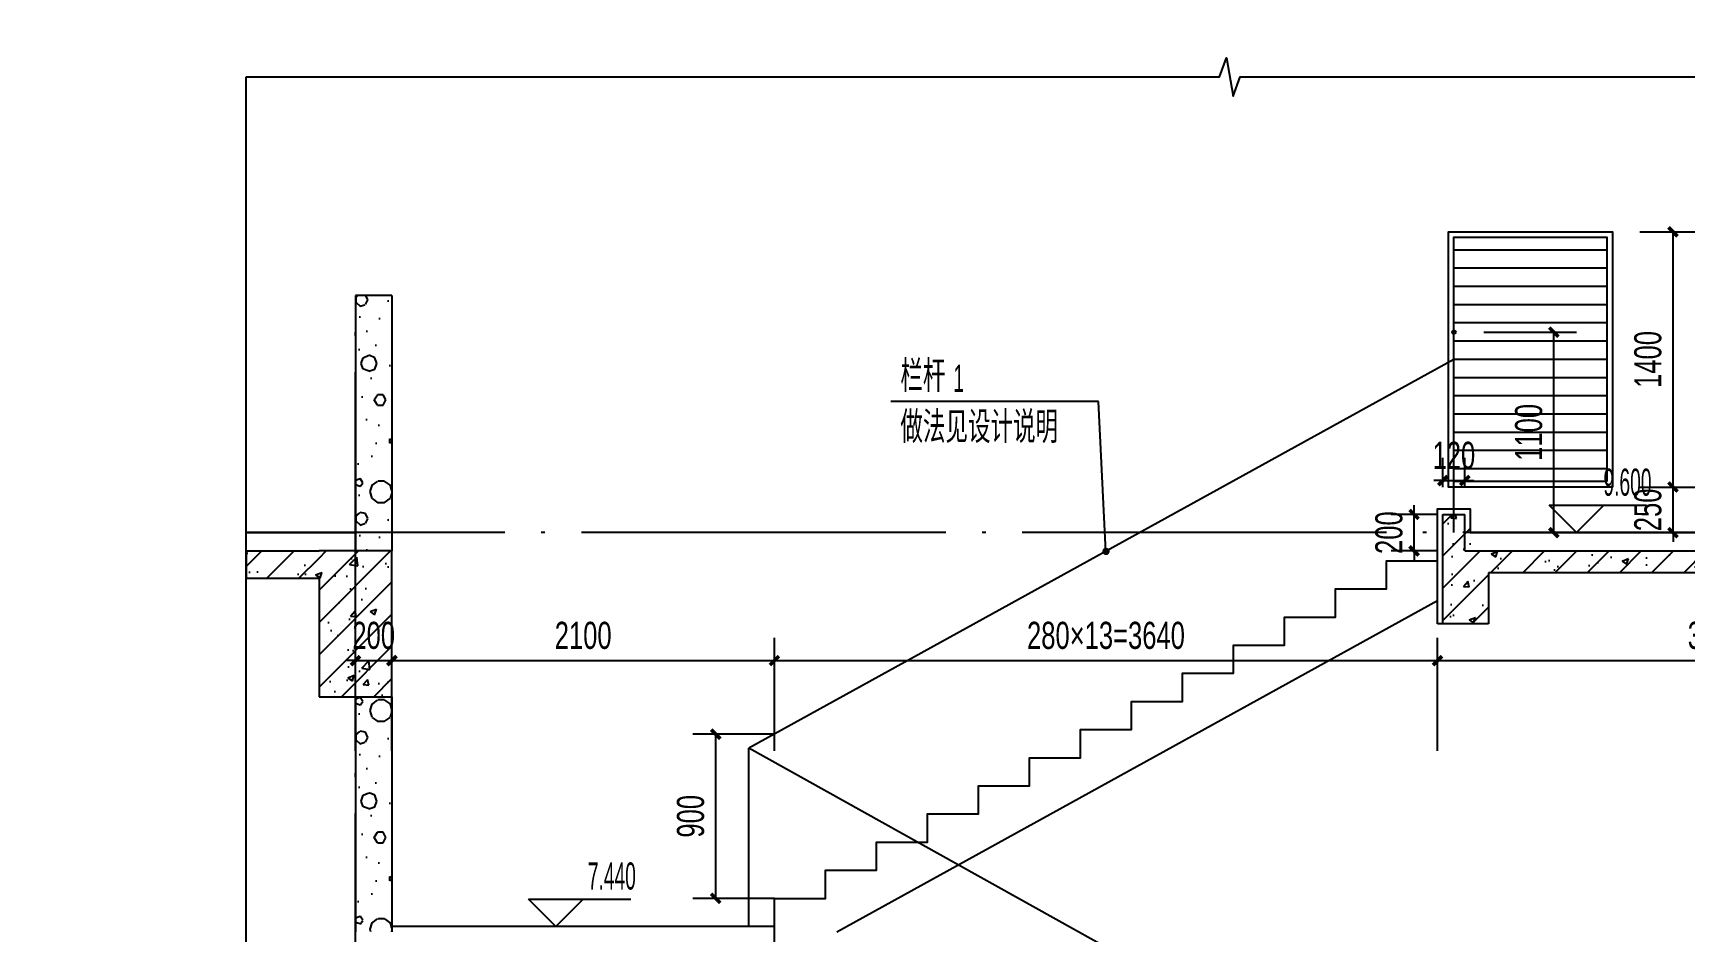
# Model space of a CAD drawing. Extents: x -26219 to 315419, y -160410 to -120810.
# Drawn here: x 6028 to 15097, y -145243 to -140312 of the extents above; entities that cross this region are included whole.
import ezdxf
from ezdxf.xclip import XClip

# ---------------------------------------------------------------- set-up
doc = ezdxf.new("R2010")
doc.units = 0
doc.header["$LTSCALE"] = 1000
doc.header["$MEASUREMENT"] = 0
doc.header["$XCLIPFRAME"] = 0
doc.linetypes.add('104-14# 核心筒$2$DOTE', pattern=[2.42, 2, -0.2, 0.02, -0.2])
doc.linetypes.add('DOTE', pattern=[2.42, 2, -0.2, 0.02, -0.2])
for name, color, linetype in [('01-标注_尺寸', 124, 'Continuous'), ('01-标注_标高', 200, 'Continuous'), ('01-标注_符号', 200, 'Continuous'), ('02-TEXT_标注', 130, 'Continuous'), ('05-填充_天正', 26, 'Continuous'), ('104-14# 核心筒$0$A-C_玻璃幕墙', 140, 'Continuous'), ('104-14# 核心筒$2$A_AXIS-轴线', 36, '104-14# 核心筒$2$DOTE'), ('A-E_栏杆', 232, 'Continuous'), ('A-SUR_保温', 222, 'Continuous'), ('A-TECH_暖通', 6, 'Continuous'), ('A_AXIS-轴线', 36, 'Continuous'), ('A_STR-砌块墙', 121, 'Continuous'), ('A_STR-砼墙', 51, 'Continuous'), ('A_STR-砼柱', 51, 'Continuous'), ('S_E_A-E_楼梯', 4, 'Continuous'), ('S_SURFACE', 6, 'Continuous')]:
    doc.layers.add(name, color=color, linetype=linetype)
doc.styles.add('_TCH_DIM', font='ros.shx', dxfattribs={"width": 0.75, "bigfont": 'jd.shx'})
doc.styles.add('_TCH_DIM_T3', font='ros.shx', dxfattribs={"width": 0.705882, "bigfont": 'jd.shx'})
doc.dimstyles.new('_TCH_ARCH&&50', dxfattribs={"dimtxt": 148.75, "dimasz": 50, "dimexe": 125, "dimexo": 150, "dimgap": 63.125, "dimtad": 1, "dimdec": 0, "dimzin": 0, "dimdsep": 46, "dimtxsty": '_TCH_DIM_T3', "dimblk": 'ARCHTICK', "dimcen": 0.09, "dimclrt": 7, "dimazin": 2, "dimtfac": 1, "dimtdec": 0, "dimtix": 1, "dimtmove": 2, "dimatfit": 3, "dimfxl": 0, "dimtolj": 1, "dimtzin": 0, "dimarcsym": 0})
pattern_1 = [(0, (177, -183), (300, 600), [0, -600]), (0, (-174, -264), (300, 600), [0, -600]), (0, (21, -270), (300, 600), [0, -600]), (0, (234, -93), (300, 600), [0, -600]), (0, (-15, -300), (300, 600), [0, -600]), (0, (294, 285), (300, 600), [0, -600]), (0, (111, 237), (300, 600), [0, -600]), (0, (207, 162), (300, 600), [0, -600]), (0, (-282, 150), (300, 600), [0, -600]), (0, (12, 123), (300, 600), [0, -600]), (0, (-102, -30), (300, 600), [0, -600]), (0, (-96, -255), (300, 600), [0, -600]), (0, (129, -279), (300, 600), [0, -600]), (0, (294, -15), (300, 600), [0, -600]), (0, (-267, -108), (300, 600), [0, -600]), (0, (-216, -6), (300, 600), [0, -600]), (0, (18, -48), (300, 600), [0, -600]), (0, (-66, -135), (300, 600), [0, -600]), (0, (-114, 63), (300, 600), [0, -600]), (0, (-39, 288), (300, 600), [0, -600]), (0, (-243, -234), (300, 600), [0, -600]), (0, (87, 165), (300, 600), [0, -600]), (0, (-192, 174), (300, 600), [0, -600]), (0, (-240, 252), (300, 600), [0, -600]), (130.601294, (257.143, 97.143), (-1499.9999834, 1800.000008), [26.3416, -11037.111]), (18.43495, (214.29, 108.57), (1499.999994, 599.999996), [27.1052, -3767.628]), (90, (214.3, 82.86), (300, 600), [25.7143, -1174.2857]), (161.56505, (240, 74.29), (-1500.00001, 599.999955), [27.1052, -3767.628]), (53.1301, (240, 74.29), (300, 600), [28.5714, -2971.4285]), (135, (262.86, -231.43), (-300.00004, 599.99996), [24.2437, -1672.8126]), (45, (228.57, -231.43), (300, 600), [24.2437, -1672.8126]), (135, (245.71, -248.57), (-300.00004, 599.99996), [24.2437, -1672.8126]), (45, (245.71, -248.57), (300, 600), [24.2437, -1672.8126]), (116.56505, (-25.7, 171.43), (-5e-05, 1200), [31.9438, -638.8765]), (180, (-40, 200), (-300, 600), [34.2857, -565.7142]), (63.43495, (-88.57, 171.43), (3e-06, 1200), [31.9438, -638.8765]), (116.56505, (-74.3, 142.86), (-5e-05, 1200), [31.9438, -638.8765]), (0, (-74.3, 142.86), (300, 600), [34.2857, -565.7142]), (63.43495, (-40, 142.86), (3e-06, 1200), [31.9438, -638.8765]), (107.102728, (200, -31.429), (-899.9999656, 3000.000005), [38.8613, -16282.9025]), (143.972626, (188.57, 5.714), (-5699.999928, 4199.999995), [38.8613, -8122.02]), (180, (157.14, 28.6), (-300, 600), [37.1429, -562.857]), (36.027373, (88.57, 5.714), (5699.999958, 4199.999955), [38.8613, -8122.02]), (71.56505, (77.14, -28.57), (900.000005, 2999.999995), [36.1403, -3758.5928]), (107.102728, (88.571, -65.714), (-899.9999656, 3000.000005), [38.8613, -16282.9025]), (143.972626, (120, -88.57), (-5699.999928, 4199.999995), [38.8613, -8122.02]), (0, (120, -88.6), (300, 600), [37.1429, -562.857]), (36.027373, (157.143, -88.57), (5699.999958, 4199.999955), [38.8613, -8122.02]), (71.56505, (188.57, -65.71), (900.000005, 2999.999995), [36.1403, -3758.5928]), (150.25512, (205.714, 248.57), (-900.000002, 599.999993), [23.035, -4814.3196]), (90, (185.7, 237.14), (300, 600), [22.8571, -1177.1427]), (29.74488, (185.714, 237.14), (900, 599.999997), [23.035, -4814.3196]), (116.56505, (65.7, -177.14), (-5e-05, 1200), [31.9438, -638.8765]), (168.690067, (51.43, -148.57), (-2700.000002, 599.999985), [29.1373, -6089.6855]), (41.185925, (0, -162.857), (7499.9999546, 6599.9999423), [30.3718, -12725.802]), (90, (0, -191.43), (300, 600), [28.5714, -1171.4285]), (138.814074, (22.857, -211.429), (-7499.9998667, 6600.000042), [30.3718, -12725.802]), (16.699244, (22.857, -211.429), (9899.9999255, 2999.9999686), [29.8295, -12498.5375]), (60.945396, (51.43, -202.857), (299.999999, 599.9999947), [29.416, -12325.3395]), (109.983106, (-185.714, 74.286), (-1500.0000056, 4199.999989), [33.442, -14012.1975]), (155.556045, (-197.143, 105.714), (-3900.000015, 1799.9999626), [34.523, -14465.1315]), (24.443955, (-260, 105.714), (3900.000002, 1799.9999913), [34.523, -14465.1315]), (70.016893, (-271.429, 74.286), (1500.0000045, 4199.9999896), [33.442, -14012.1975]), (109.983106, (-260, 42.857), (-1500.0000056, 4199.999989), [33.442, -14012.1975]), (160.016893, (-228.57, 31.43), (-1500, 599.999973), [33.442, -6989.3775]), (19.983107, (-228.57, 31.43), (1499.999992, 599.999999), [33.442, -6989.3775]), (70.016893, (-197.143, 42.857), (1500.0000045, 4199.9999896), [33.442, -14012.1975]), (122.005383, (37.14, 20), (-300.00004, 599.99997), [26.9542, -5633.434]), (18.43495, (-2.86, 34.29), (1499.999994, 599.999996), [27.1052, -3767.628]), (90, (-2.86, 8.57), (300, 600), [25.7143, -1174.2857]), (161.56505, (22.86, 0), (-1500.00001, 599.999955), [27.1052, -3767.628]), (54.462322, (22.857, 0), (2099.999997, 2999.9999955), [24.578, -10298.2115]), (116.56505, (-137.14, -125.7), (-5e-05, 1200), [31.9438, -638.8765]), (180, (-151.4, -97.14), (-300, 600), [31.4286, -568.5714]), (59.036243, (-200, -125.714), (300.000001, 599.999997), [33.3197, -6963.822]), (120.963756, (-182.857, -154.286), (-300.000041, 599.999972), [33.3197, -6963.822]), (0, (-182.86, -154.3), (300, 600), [31.4286, -568.5714]), (63.43495, (-151.43, -154.3), (3e-06, 1200), [31.9438, -638.8765])]
pattern_2 = [(45, (0, 0), (-88.38835, 88.38835), []), (50, (0, 0), (358.6301, -31.37607), [37.5, -412.5]), (355, (0, 0), (-69.3757, 376.0961), [30, -330]), (100.4514, (29.9, -2.6), (289.2547, 344.7198), [31.8701, -350.5711]), (46.1842, (0, 100), (533.6205, -82.7595), [56.25, -618.75]), (96.6356, (44.47, 93.1), (467.3314, 487.059), [47.8051, -525.8565]), (351.1842, (0, 100), (467.331, 487.0593), [45, -495]), (21, (50, 75), (298.4535, -201.30945), [37.5, -412.5]), (326, (50, 75), (121.6577, 362.575), [30, -330]), (71.4514, (74.87, 58.22), (420.1113, 161.26525), [31.8701, -350.5711]), (37.5, (0, 0), (6.07993, 166.44693), [0, -326, 0, -335, 0, -331.25]), (7.5, (0, 0), (131.53477, 197.20586), [0, -191, 0, -318.5, 0, -126.25]), (327.5, (-111.5, 0), (266.91122, -11.27744), [0, -125, 0, -390, 0, -517.5]), (317.5, (-161.5, 0), (291.5931, 50.0525), [0, -162.5, 0, -259, 0, -367.5])]

# ---------------------------------------------------------------- blocks, each defined once
blk = doc.blocks.new('104-14# 核心筒')
at = {"layer": '104-14# 核心筒$0$A-C_玻璃幕墙'}
blk.add_lwpolyline([(82417.6, 175653.6), (83499.8, 178465.9), (52926.6, 177184.7), (53491, 179839.8), (17309.3, 179208.2), (22065.4, 195794.6), (62738.3, 196820), (62307.5, 195791.2), (92265.6, 197155.1), (99426.9, 222925), (120741.8, 216994.6), (117562.9, 189300.5), (119297.3, 188914.5), (109062.3, 173767.9), (82417.6, 175653.6)], dxfattribs=at)
at = {"layer": '104-14# 核心筒$2$A_AXIS-轴线'}
for p, q in [((-9370.1, 194900), (120259.9, 194900)), ((-9370.1, 105800), (120259.9, 105800)), ((32400, 54018.4), (32400, -8545.1))]:
    blk.add_line(p, q, dxfattribs=at)
blk = doc.blocks.new('dsfsdf0ds0f0')
at = {"layer": '05-填充_天正'}
for p, q in [((-30, 1300), (-870, 1300)), ((-30, 1200), (-870, 1200)), ((-30, 1100), (-870, 1100)), ((-30, 1000), (-870, 1000)), ((-30, 900), (-870, 900)), ((-30, 800), (-870, 800)), ((-30, 700), (-870, 700)), ((-30, 600), (-870, 600)), ((-30, 500), (-870, 500)), ((-30, 400), (-870, 400)), ((-30, 300), (-870, 300)), ((-30, 200), (-870, 200)), ((-30, 100), (-870, 100))]:
    blk.add_line(p, q, dxfattribs=at)
blk.add_lwpolyline([(-30, 30), (-870, 30), (-870, 1370), (-30, 1370)], close=True, dxfattribs=at)
at = {"layer": 'A-TECH_暖通'}
blk.add_lwpolyline([(0, 0), (-900, 0), (-900, 1400), (0, 1400)], close=True, dxfattribs=at)
blk = doc.blocks.new('_ArchTick')
at = {"color": 0, "linetype": 'ByBlock', "const_width": 0.4}
blk.add_lwpolyline([(-0.5, -0.5), (0.5, 0.5)], dxfattribs=at)
blk = doc.blocks.new('*D1068')
at = {"layer": '01-标注_尺寸', "color": 0, "lineweight": -2, "transparency": 16777216}
for p, q in [((13738.4, -144250), (13738.4, -143629.4)), ((16798.4, -144250), (16798.4, -143629.4)), ((13738.4, -143754.4), (16798.4, -143754.4))]:
    blk.add_line(p, q, dxfattribs=at)
at = {"layer": 'Defpoints', "color": 0, "transparency": 16777216}
for p in [(16798.4, -143754.4), (13738.4, -144400), (16798.4, -144400)]:
    blk.add_point(p, dxfattribs=at)
at = {"layer": '01-标注_尺寸', "color": 0, "lineweight": -2, "transparency": 16777216, "xscale": 50, "yscale": 50, "zscale": 50, "rotation": 180}
blk.add_blockref('_ArchTick', (13738.4, -143754.4), dxfattribs=at)
at = {"layer": '01-标注_尺寸', "color": 0, "lineweight": -2, "transparency": 16777216, "xscale": 50, "yscale": 50, "zscale": 50}
blk.add_blockref('_ArchTick', (16798.4, -143754.4), dxfattribs=at)
at = {"layer": '01-标注_尺寸', "color": 7, "transparency": 16777216, "insert": (15268.4, -143616.9), "char_height": 148.75, "attachment_point": 5, "style": '_TCH_DIM_T3'}
blk.add_mtext('\\A1;3060', dxfattribs=at)
blk = doc.blocks.new('*D1069')
at = {"layer": '01-标注_尺寸', "color": 0, "lineweight": -2, "transparency": 16777216}
for p, q in [((10098.4, -144250), (10098.4, -143629.4)), ((13738.4, -144250), (13738.4, -143629.4)), ((10098.4, -143754.4), (13738.4, -143754.4))]:
    blk.add_line(p, q, dxfattribs=at)
at = {"layer": 'Defpoints', "color": 0, "transparency": 16777216}
for p in [(13738.4, -143754.4), (10098.4, -144400), (13738.4, -144400)]:
    blk.add_point(p, dxfattribs=at)
at = {"layer": '01-标注_尺寸', "color": 0, "lineweight": -2, "transparency": 16777216, "xscale": 50, "yscale": 50, "zscale": 50, "rotation": 180}
blk.add_blockref('_ArchTick', (10098.4, -143754.4), dxfattribs=at)
at = {"layer": '01-标注_尺寸', "color": 0, "lineweight": -2, "transparency": 16777216, "xscale": 50, "yscale": 50, "zscale": 50}
blk.add_blockref('_ArchTick', (13738.4, -143754.4), dxfattribs=at)
at = {"layer": '01-标注_尺寸', "color": 7, "transparency": 16777216, "insert": (11918.4, -143616.9), "char_height": 148.75, "attachment_point": 5, "style": '_TCH_DIM_T3'}
blk.add_mtext('\\A1;280×13=3640', dxfattribs=at)
blk = doc.blocks.new('*D1070')
at = {"layer": '01-标注_尺寸', "color": 0, "lineweight": -2, "transparency": 16777216}
for p, q in [((7998.4, -144250), (7998.4, -143629.4)), ((10098.4, -144250), (10098.4, -143629.4)), ((7998.4, -143754.4), (10098.4, -143754.4))]:
    blk.add_line(p, q, dxfattribs=at)
at = {"layer": 'Defpoints', "color": 0, "transparency": 16777216}
for p in [(10098.4, -143754.4), (7998.4, -144400), (10098.4, -144400)]:
    blk.add_point(p, dxfattribs=at)
at = {"layer": '01-标注_尺寸', "color": 0, "lineweight": -2, "transparency": 16777216, "xscale": 50, "yscale": 50, "zscale": 50, "rotation": 180}
blk.add_blockref('_ArchTick', (7998.4, -143754.4), dxfattribs=at)
at = {"layer": '01-标注_尺寸', "color": 0, "lineweight": -2, "transparency": 16777216, "xscale": 50, "yscale": 50, "zscale": 50}
blk.add_blockref('_ArchTick', (10098.4, -143754.4), dxfattribs=at)
at = {"layer": '01-标注_尺寸', "color": 7, "transparency": 16777216, "insert": (9048.4, -143616.9), "char_height": 148.75, "attachment_point": 5, "style": '_TCH_DIM_T3'}
blk.add_mtext('\\A1;2100', dxfattribs=at)
blk = doc.blocks.new('*D1071')
at = {"layer": '01-标注_尺寸', "color": 0, "lineweight": -2, "transparency": 16777216}
for p, q in [((7798.4, -144250), (7798.4, -143629.4)), ((7998.4, -144250), (7998.4, -143629.4)), ((7798.4, -143754.4), (7748.4, -143754.4)), ((7798.4, -143754.4), (7998.4, -143754.4)), ((7998.4, -143754.4), (8048.4, -143754.4))]:
    blk.add_line(p, q, dxfattribs=at)
at = {"layer": 'Defpoints', "color": 0, "transparency": 16777216}
for p in [(7998.4, -143754.4), (7798.4, -144400), (7998.4, -144400)]:
    blk.add_point(p, dxfattribs=at)
at = {"layer": '01-标注_尺寸', "color": 0, "lineweight": -2, "transparency": 16777216, "xscale": 50, "yscale": 50, "zscale": 50}
blk.add_blockref('_ArchTick', (7798.4, -143754.4), dxfattribs=at)
at = {"layer": '01-标注_尺寸', "color": 0, "lineweight": -2, "transparency": 16777216, "xscale": 50, "yscale": 50, "zscale": 50, "rotation": 180}
blk.add_blockref('_ArchTick', (7998.4, -143754.4), dxfattribs=at)
at = {"layer": '01-标注_尺寸', "color": 7, "transparency": 16777216, "insert": (7898.4, -143616.9), "char_height": 148.75, "attachment_point": 5, "style": '_TCH_DIM_T3'}
blk.add_mtext('\\A1;200', dxfattribs=at)
blk = doc.blocks.new('*D1074')
at = {"layer": '01-标注_尺寸', "color": 0, "lineweight": -2, "transparency": 16777216}
for p, q in [((10098.4, -144158.3), (9651.1, -144158.3)), ((9776.1, -145058.3), (9776.1, -144158.3)), ((10098.4, -145058.3), (9651.1, -145058.3))]:
    blk.add_line(p, q, dxfattribs=at)
at = {"layer": 'Defpoints', "color": 0, "transparency": 16777216}
for p in [(9776.1, -144158.3), (10248.4, -144158.3), (10248.4, -145058.3)]:
    blk.add_point(p, dxfattribs=at)
at = {"layer": '01-标注_尺寸', "color": 0, "lineweight": -2, "transparency": 16777216, "xscale": 50, "yscale": 50, "zscale": 50}
for p, rotation in [((9776.1, -144158.3), 90), ((9776.1, -145058.3), 270)]:
    blk.add_blockref('_ArchTick', p, dxfattribs=dict(at, rotation=rotation))
at = {"layer": '01-标注_尺寸', "color": 7, "transparency": 16777216, "insert": (9638.6, -144608.3), "char_height": 148.75, "attachment_point": 5, "rotation": 90, "style": '_TCH_DIM_T3'}
blk.add_mtext('\\A1;900', dxfattribs=at)
blk = doc.blocks.new('*D1478')
at = {"layer": '01-标注_尺寸', "color": 0, "lineweight": -2, "transparency": 16777216}
for p, q in [((13609.9, -142952.6), (13609.9, -142902.6)), ((13738.4, -142952.6), (13484.9, -142952.6)), ((13609.9, -143152.6), (13609.9, -142952.6)), ((13738.4, -143152.6), (13484.9, -143152.6)), ((13609.9, -143152.6), (13609.9, -143202.6))]:
    blk.add_line(p, q, dxfattribs=at)
at = {"layer": 'Defpoints', "color": 0, "transparency": 16777216}
for p in [(13609.9, -142952.6), (13888.4, -142952.6), (13888.4, -143152.6)]:
    blk.add_point(p, dxfattribs=at)
at = {"layer": '01-标注_尺寸', "color": 0, "lineweight": -2, "transparency": 16777216, "xscale": 50, "yscale": 50, "zscale": 50}
for p, rotation in [((13609.9, -142952.6), 270), ((13609.9, -143152.6), 90)]:
    blk.add_blockref('_ArchTick', p, dxfattribs=dict(at, rotation=rotation))
at = {"layer": '01-标注_尺寸', "color": 7, "transparency": 16777216, "insert": (13472.4, -143052.6), "char_height": 148.75, "attachment_point": 5, "rotation": 90, "style": '_TCH_DIM_T3'}
blk.add_mtext('\\A1;200', dxfattribs=at)
blk = doc.blocks.new('*D1479')
at = {"layer": '01-标注_尺寸', "color": 0, "lineweight": -2, "transparency": 16777216}
for p, q in [((13768.4, -142802.6), (13768.4, -142641.8)), ((13888.4, -142802.6), (13888.4, -142641.8)), ((13768.4, -142766.8), (13718.4, -142766.8)), ((13768.4, -142766.8), (13888.4, -142766.8)), ((13888.4, -142766.8), (13938.4, -142766.8))]:
    blk.add_line(p, q, dxfattribs=at)
at = {"layer": 'Defpoints', "color": 0, "transparency": 16777216}
for p in [(13888.4, -142766.8), (13768.4, -142952.6), (13888.4, -142952.6)]:
    blk.add_point(p, dxfattribs=at)
at = {"layer": '01-标注_尺寸', "color": 0, "lineweight": -2, "transparency": 16777216, "xscale": 50, "yscale": 50, "zscale": 50}
blk.add_blockref('_ArchTick', (13768.4, -142766.8), dxfattribs=at)
at = {"layer": '01-标注_尺寸', "color": 0, "lineweight": -2, "transparency": 16777216, "xscale": 50, "yscale": 50, "zscale": 50, "rotation": 180}
blk.add_blockref('_ArchTick', (13888.4, -142766.8), dxfattribs=at)
at = {"layer": '01-标注_尺寸', "color": 7, "transparency": 16777216, "insert": (13828.4, -142629.3), "char_height": 148.75, "attachment_point": 5, "style": '_TCH_DIM_T3'}
blk.add_mtext('\\A1;120', dxfattribs=at)
blk = doc.blocks.new('*D1480')
at = {"layer": '01-标注_尺寸', "color": 0, "lineweight": -2, "transparency": 16777216}
for p, q in [((13993.4, -141952.6), (14502, -141952.6)), ((14377, -143052.6), (14377, -141952.6)), ((13993.4, -143052.6), (14502, -143052.6))]:
    blk.add_line(p, q, dxfattribs=at)
at = {"layer": 'Defpoints', "color": 0, "transparency": 16777216}
for p in [(13843.4, -141952.6), (14377, -141952.6), (13843.4, -143052.6)]:
    blk.add_point(p, dxfattribs=at)
at = {"layer": '01-标注_尺寸', "color": 0, "lineweight": -2, "transparency": 16777216, "xscale": 50, "yscale": 50, "zscale": 50}
for p, rotation in [((14377, -141952.6), 90), ((14377, -143052.6), 270)]:
    blk.add_blockref('_ArchTick', p, dxfattribs=dict(at, rotation=rotation))
at = {"layer": '01-标注_尺寸', "color": 7, "transparency": 16777216, "insert": (14239.5, -142502.6), "char_height": 148.75, "attachment_point": 5, "rotation": 90, "style": '_TCH_DIM_T3'}
blk.add_mtext('\\A1;1100', dxfattribs=at)
blk = doc.blocks.new('*D1718')
at = {"layer": '01-标注_尺寸', "color": 0, "lineweight": -2, "transparency": 16777216}
for p, q in [((14848.4, -141402.6), (15156.3, -141402.6)), ((15031.3, -142802.6), (15031.3, -141402.6)), ((14848.4, -142802.6), (15156.3, -142802.6))]:
    blk.add_line(p, q, dxfattribs=at)
at = {"layer": 'Defpoints', "color": 0, "transparency": 16777216}
for p in [(14698.4, -141402.6), (15031.3, -141402.6), (14698.4, -142802.6)]:
    blk.add_point(p, dxfattribs=at)
at = {"layer": '01-标注_尺寸', "color": 0, "lineweight": -2, "transparency": 16777216, "xscale": 50, "yscale": 50, "zscale": 50}
for p, rotation in [((15031.3, -141402.6), 90), ((15031.3, -142802.6), 270)]:
    blk.add_blockref('_ArchTick', p, dxfattribs=dict(at, rotation=rotation))
at = {"layer": '01-标注_尺寸', "color": 7, "transparency": 16777216, "insert": (14893.8, -142102.6), "char_height": 148.75, "attachment_point": 5, "rotation": 90, "style": '_TCH_DIM_T3'}
blk.add_mtext('\\A1;1400', dxfattribs=at)
blk = doc.blocks.new('*D1719')
at = {"layer": '01-标注_尺寸', "color": 0, "lineweight": -2, "transparency": 16777216}
for p, q in [((14848.4, -142802.6), (15156.3, -142802.6)), ((15031.3, -142802.6), (15031.3, -142752.6)), ((15031.3, -143052.6), (15031.3, -142802.6)), ((14848.4, -143052.6), (15156.3, -143052.6)), ((15031.3, -143052.6), (15031.3, -143102.6))]:
    blk.add_line(p, q, dxfattribs=at)
at = {"layer": 'Defpoints', "color": 0, "transparency": 16777216}
for p in [(14698.4, -142802.6), (15031.3, -142802.6), (14698.4, -143052.6)]:
    blk.add_point(p, dxfattribs=at)
at = {"layer": '01-标注_尺寸', "color": 0, "lineweight": -2, "transparency": 16777216, "xscale": 50, "yscale": 50, "zscale": 50}
for p, rotation in [((15031.3, -142802.6), 270), ((15031.3, -143052.6), 90)]:
    blk.add_blockref('_ArchTick', p, dxfattribs=dict(at, rotation=rotation))
at = {"layer": '01-标注_尺寸', "color": 7, "transparency": 16777216, "insert": (14893.8, -142927.6), "char_height": 148.75, "attachment_point": 5, "rotation": 90, "style": '_TCH_DIM_T3'}
blk.add_mtext('\\A1;250', dxfattribs=at)

msp = doc.modelspace()

# ---------------------------------------------------------------- hatches: boundary and pattern name
at = {"layer": '05-填充_天正'}
h = msp.add_hatch(dxfattribs=at)
h.set_pattern_fill('加气混凝土', color=256, scale=50, style=0)
h.set_pattern_definition(pattern_1)
h.paths.add_polyline_path([(7798.4, -143152.6), (7998.4, -143152.6), (7998.4, -141752.6), (7798.4, -141752.6)])
h = msp.add_hatch(dxfattribs=at)
h.set_pattern_fill('钢筋混凝土', color=256, scale=50, style=0)
h.set_pattern_definition([(45, (-224023.72, 48418.07), (-88.38835, 88.38835), []), (50, (-224023.72, 48418.07), (358.6301, -31.37607), [37.5, -412.5]), (355, (-224023.72, 48418.07), (-69.37567, 376.09607), [30, -330]), (100.4514, (-223993.83, 48415.46), (289.2547, 344.71977), [31.8701, -350.57106]), (46.1842, (-224023.7, 48518.07), (533.6205, -82.7595), [56.25, -618.75]), (96.6356, (-223979.25, 48511.17), (467.33135, 487.0589), [47.8051, -525.8565]), (351.1842, (-224023.7, 48518.07), (467.331, 487.0593), [45, -495]), (21, (-223973.72, 48493.07), (298.45353, -201.30945), [37.5, -412.5]), (326, (-223973.72, 48493.07), (121.65767, 362.57502), [30, -330]), (71.4514, (-223948.85, 48476.3), (420.1113, 161.26525), [31.8701, -350.57106]), (37.5, (-224023.72, 48418.07), (6.07993, 166.446927), [0, -326, 0, -335, 0, -331.25]), (7.5, (-224023.72, 48418.07), (131.53477, 197.20586), [0, -191, 0, -318.5, 0, -126.25]), (327.5, (-224135.22, 48418.07), (266.91122, -11.277436), [0, -125, 0, -390, 0, -517.5]), (317.5, (-224185.22, 48418.07), (291.59308, 50.0525), [0, -162.5, 0, -259, 0, -367.5])])
h.paths.add_polyline_path([(13768.4, -142952.6), (13918.4, -142952.6), (13918.4, -143152.6), (16798.4, -143152.6), (16798.4, -143272.6), (14018.4, -143272.6), (14018.4, -143552.6), (13768.4, -143552.6)])
h = msp.add_hatch(dxfattribs=at)
h.set_pattern_fill('钢筋混凝土', color=256, scale=50, style=0)
h.set_pattern_definition(pattern_2)
h.paths.add_polyline_path([(7598.4, -143302.6), (7598.4, -143152.6), (7198.4, -143152.6), (7198.4, -143302.6)])
h = msp.add_hatch(dxfattribs=at)
h.set_pattern_fill('钢筋混凝土', color=256, scale=50, style=0)
h.set_pattern_definition(pattern_2)
h.paths.add_polyline_path([(7998.4, -143952.6), (7998.4, -143152.6), (7598.4, -143152.6), (7598.4, -143952.6)])
h = msp.add_hatch(dxfattribs=at)
h.set_pattern_fill('加气混凝土', color=256, scale=50, style=0)
h.set_pattern_definition(pattern_1)
h.paths.add_polyline_path([(7798.4, -145242.6), (7998.4, -145242.6), (7998.4, -143952.6), (7798.4, -143952.6)])

# ---------------------------------------------------------------- linework, layer by layer
at = {"layer": '01-标注_标高'}
for p, q in [((14502, -143052.6), (14352, -142902.6)), ((14352, -142902.6), (14885, -142902.6)), ((14502, -143052.6), (14652, -142902.6)), ((8898.4, -145212.6), (8748.4, -145062.6)), ((8748.4, -145062.6), (9309.5, -145062.6)), ((8898.4, -145212.6), (9048.4, -145062.6))]:
    msp.add_line(p, q, dxfattribs=at)
at = {"layer": '01-标注_符号'}
for p, q in [((11877.8, -142333.3), (10737.1, -142333.3)), ((11918.4, -143155.4), (11877.8, -142333.3))]:
    msp.add_line(p, q, dxfattribs=at)
for points in [[(7198.4, -140552.6), (12542.2, -140552.6), (12580.4, -140447.6), (12617.4, -140657.6), (12654.7, -140552.6), (17998.4, -140552.6)], [(7198.4, -154152.6), (7198.4, -147408.8), (7093.4, -147370.6), (7303.4, -147333.6), (7198.4, -147296.3), (7198.4, -140552.6)]]:
    msp.add_lwpolyline(points, dxfattribs=at)
at = {"layer": '01-标注_符号', "const_width": 20}
msp.add_lwpolyline([(11918.9, -143165.4, 1), (11917.9, -143145.4, 1)], format="xyb", close=True, dxfattribs=at)
at = {"layer": 'A-E_栏杆'}
for p, q in [((13828.4, -143052.6), (13828.4, -141962.6)), ((9958.4, -145212.6), (9958.4, -144234.6))]:
    msp.add_line(p, q, dxfattribs=at)
for points in [[(13828.4, -142103), (9958.4, -144235.4)], [(14158.4, -146574.6), (9958.4, -144234.6)]]:
    msp.add_lwpolyline(points, dxfattribs=at)
msp.add_circle((13828.4, -141952.6), 10, dxfattribs=at)
at = {"layer": 'A-SUR_保温'}
msp.add_line((7198.4, -143052.6), (7798.4, -143052.6), dxfattribs=at)
at = {"layer": 'A_AXIS-轴线', "linetype": 'DOTE'}
msp.add_line((7798.4, -153852.6), (7798.4, -141752.6), dxfattribs=at)
msp.add_lwpolyline([(18298.4, -143052.6), (7198.4, -143052.6)], dxfattribs=at)
at = {"layer": 'A_STR-砌块墙'}
for p, q in [((7798.4, -141752.6), (7798.4, -143152.6)), ((7998.4, -141752.6), (7798.4, -141752.6)), ((7998.4, -141752.6), (7998.4, -143152.6)), ((7798.4, -143952.6), (7798.4, -145242.6)), ((7998.4, -143952.6), (7998.4, -145242.6))]:
    msp.add_line(p, q, dxfattribs=at)
at = {"layer": 'A_STR-砼墙'}
for p, q in [((13768.4, -142952.6), (13888.4, -142952.6)), ((7198.4, -143152.6), (7598.4, -143152.6)), ((7198.4, -143152.6), (7198.4, -143302.6)), ((13768.4, -143552.6), (13768.4, -143152.6)), ((13888.4, -143152.6), (16798.4, -143152.6)), ((16798.4, -143272.6), (14018.4, -143272.6)), ((14018.4, -143272.6), (14018.4, -143552.6)), ((7198.4, -143302.6), (7598.4, -143302.6)), ((14018.4, -143552.6), (13768.4, -143552.6))]:
    msp.add_line(p, q, dxfattribs=at)
for points in [[(13768.4, -143152.6), (13768.4, -142952.6)], [(13888.4, -143152.6), (13888.4, -142952.6)]]:
    msp.add_lwpolyline(points, dxfattribs=at)
at = {"layer": 'A_STR-砼柱'}
for p, q in [((7998.4, -143152.6), (7598.4, -143152.6)), ((7998.4, -143952.6), (7998.4, -143152.6)), ((7598.4, -143302.6), (7598.4, -143952.6)), ((7598.4, -143952.6), (7998.4, -143952.6))]:
    msp.add_line(p, q, dxfattribs=at)
at = {"layer": 'S_E_A-E_楼梯'}
msp.add_line((10440.8, -145242.6), (13738.4, -143425.5), dxfattribs=at)
msp.add_lwpolyline([(10098.4, -145212.6), (10098.4, -145058.3), (10378.4, -145058.3), (10378.4, -144904), (10658.4, -144904), (10658.4, -144749.7), (10938.4, -144749.7), (10938.4, -144595.4), (11218.4, -144595.4), (11218.4, -144441.2), (11498.4, -144441.2), (11498.4, -144286.9), (11778.4, -144286.9), (11778.4, -144132.6), (12058.4, -144132.6), (12058.4, -143978.3), (12338.4, -143978.3), (12338.4, -143824), (12618.4, -143824), (12618.4, -143669.7), (12898.4, -143669.7), (12898.4, -143515.4), (13178.4, -143515.4), (13178.4, -143361.2), (13458.4, -143361.2), (13458.4, -143206.9), (13738.4, -143206.9), (13738.4, -143202.6)], dxfattribs=at)
at = {"layer": 'S_SURFACE'}
for p, q in [((13918.4, -143052.6), (16748.4, -143052.6)), ((13768.4, -143552.6), (13738.4, -143552.6)), ((10098.4, -145212.6), (7998.4, -145212.6)), ((7998.4, -145212.6), (7998.4, -145242.6)), ((10098.4, -145368.6), (10098.4, -145212.6))]:
    msp.add_line(p, q, dxfattribs=at)
msp.add_lwpolyline([(13738.4, -143552.6), (13738.4, -142922.6), (13918.4, -142922.6), (13918.4, -143052.6)], dxfattribs=at)

# ---------------------------------------------------------------- block references
ref = msp.add_blockref('104-14# 核心筒', (-24171.8, -146852.4))
XClip(ref).set_block_clipping_path([(21749.9999999867, 6862.509807695), (34199.9999999442, 18650.0000000002)])
msp.add_blockref('dsfsdf0ds0f0', (14698.4, -142802.6))
ref = msp.add_blockref('104-14# 核心筒', (-45298.4, -250352.4))
XClip(ref).set_block_clipping_path([(21749.9999999867, 95940.5634616732), (34400.0000000036, 107500.0000000001)])
ref = msp.add_blockref('104-14# 核心筒', (-29679.9, -339452.4))
XClip(ref).set_block_clipping_path([(21000, 184300.0000000001), (34400.0000000036, 196600.0000000001)])

# ---------------------------------------------------------------- texts
at = {"layer": '02-TEXT_标注', "style": '_TCH_DIM'}
for s, height, width, p in [('栏杆', 173.64, 0.75, (10789.6, -142280.8)), ('1', 148.8, 0.529412, (11080.6, -142280.8)), ('做法见设计说明', 173.64, 0.75, (10789.6, -142560.8)), ('9.600', 148.75, 0.529412, (14649.5, -142850.1)), ('7.440', 148.75, 0.529412, (9074, -145010.1))]:
    msp.add_text(s, height=height, dxfattribs=dict(at, width=width)).set_placement(p)

# ---------------------------------------------------------------- dimensions: what is measured, and where the dimension line sits
at = {"layer": '01-标注_尺寸'}
for p1, p2, distance, picture, middle in [((14698.4, -142802.6), (14698.4, -141402.6), -332.9, '*D1718', (14893.8, -142102.6)), ((13843.4, -143052.6), (13843.4, -141952.6), -533.6, '*D1480', (14239.5, -142502.6)), ((13768.4, -142952.6), (13888.4, -142952.6), 185.7, '*D1479', (13828.4, -142629.3)), ((14698.4, -143052.6), (14698.4, -142802.6), -332.9, '*D1719', (14893.8, -142927.6)), ((13888.4, -143152.6), (13888.4, -142952.6), 278.6, '*D1478', (13472.4, -143052.6)), ((7798.4, -144400), (7998.4, -144400), 645.7, '*D1071', (7898.4, -143616.9)), ((7998.4, -144400), (10098.4, -144400), 645.7, '*D1070', (9048.4, -143616.9)), ((13738.4, -144400), (16798.4, -144400), 645.7, '*D1068', (15268.4, -143616.9)), ((10248.4, -145058.3), (10248.4, -144158.3), 472.3, '*D1074', (9638.6, -144608.3))]:
    dim = msp.add_aligned_dim(p1=p1, p2=p2, distance=distance, dimstyle='_TCH_ARCH&&50', dxfattribs=at)
    dim.commit()
    dim.dimension.update_dxf_attribs({"geometry": picture, "text_midpoint": middle})
dim = msp.add_aligned_dim(p1=(10098.4, -144400), p2=(13738.4, -144400), distance=645.7, text='280×13=3640', dimstyle='_TCH_ARCH&&50', dxfattribs=at)
dim.commit()
dim.dimension.update_dxf_attribs({"geometry": '*D1069', "text_midpoint": (11918.4, -143616.9)})

doc.saveas('drawing.dxf')
